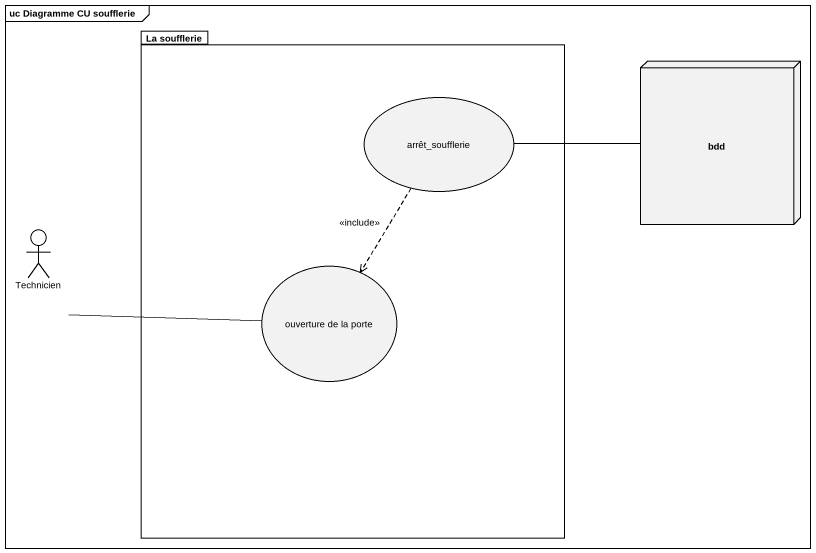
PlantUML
@startuml
mainframe uc Diagramme CU soufflerie
package "La soufflerie" as La_soufflerie {
  usecase arrêt_soufflerie
  usecase "ouverture de la porte" as ouverture_de_la_porte
}
node bdd
actor Technicien
arrêt_soufflerie -right- bdd
arrêt_soufflerie ..> ouverture_de_la_porte : <<include>>
Technicien -right- ouverture_de_la_porte
@enduml
